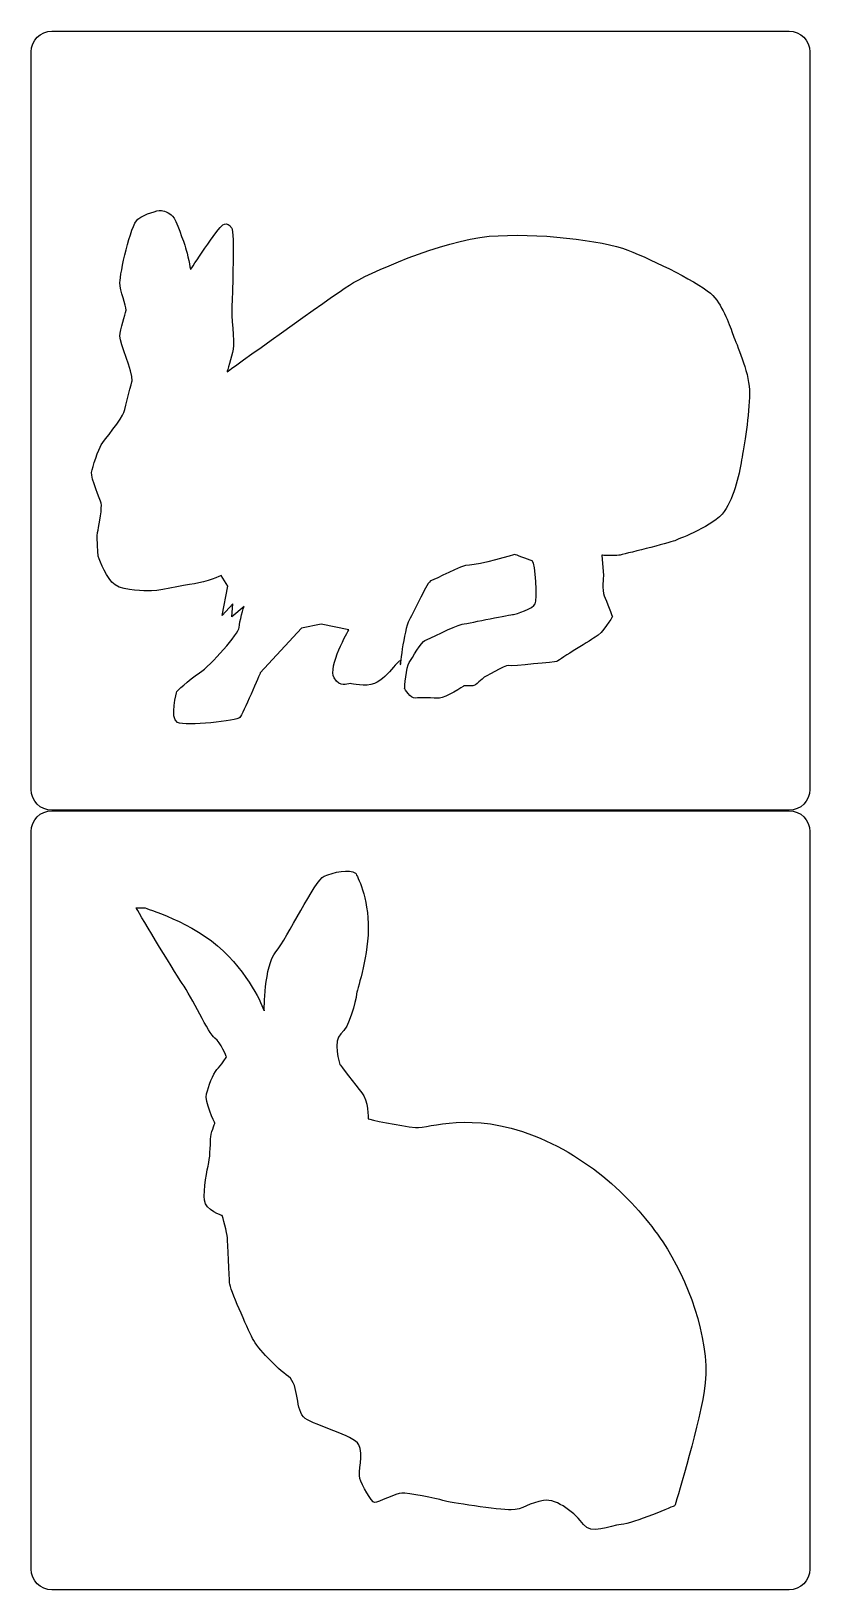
# Model space of a CAD drawing. Extents: x 2 to 47, y 2 to 92.
import ezdxf

# ---------------------------------------------------------------- set-up
doc = ezdxf.new("R2010")
doc.units = 0
doc.layers.add('Layer_1', color=7, linetype='CONTINUOUS')

msp = doc.modelspace()

# ---------------------------------------------------------------- linework, layer by layer
at = {"layer": 'Layer_1', "color": 1}
for points in [[(3.216766, 91.983235), (45.783235, 91.983235)], [(3.216766, 91.983235), (3.216766, 91.983235)], [(2.016766, 48.216767), (2.016766, 90.783235)], [(46.983235, 90.783235), (46.983235, 48.216767)], [(45.783235, 47.016767), (3.216766, 47.016767)], [(3.216766, 46.983235), (45.783235, 46.983235)], [(3.216766, 46.983235), (3.216766, 46.983235)], [(2.016766, 3.216766), (2.016766, 45.783234)], [(46.983235, 45.783234), (46.983235, 3.216766)], [(45.783235, 2.016766), (3.216766, 2.016766)]]:
    msp.add_lwpolyline(points, dxfattribs=at)
at = {"layer": 'Layer_1', "color": 7}
for points in [[(34.969377, 61.731646), (35.063047, 60.560525)], [(14.309977, 58.780303), (13.607276, 58.171343), (13.654076, 58.920843), (13.045115, 58.265013), (13.372995, 59.951494), (12.998245, 60.560525)], [(20.353203, 57.421772), (18.760391, 57.749722), (17.63607, 57.515442), (15.246887, 54.938919)], [(27.52075, 54.189348), (27.005389, 54.189348)], [(8.076, 41.384049), (8.561186, 41.384049)]]:
    msp.add_lwpolyline(points, dxfattribs=at)
at = {"layer": 'Layer_1', "color": 1}
for points in [[(2.016766, 90.783235), (2.016766, 91.448035), (2.551966, 91.983235), (3.216766, 91.983235)], [(45.783235, 91.983235), (46.448035, 91.983235), (46.983235, 91.448035), (46.983235, 90.783235)], [(3.216766, 47.016767), (2.551966, 47.016767), (2.016766, 47.551967), (2.016766, 48.216767)], [(46.983235, 48.216767), (46.983235, 47.551967), (46.448035, 47.016767), (45.783235, 47.016767)], [(2.016766, 45.783234), (2.016766, 46.448035), (2.551966, 46.983235), (3.216766, 46.983235)], [(45.783235, 46.983235), (46.448035, 46.983235), (46.983235, 46.448035), (46.983235, 45.783234)], [(3.216766, 2.016766), (2.551966, 2.016766), (2.016766, 2.551967), (2.016766, 3.216766)], [(46.983235, 3.216766), (46.983235, 2.551967), (46.448035, 2.016766), (45.783235, 2.016766)]]:
    msp.add_open_spline(points, degree=3, dxfattribs=at)
at = {"layer": 'Layer_1', "color": 7}
for points in [[(7.142429, 77.472142), (7.142429, 77.987502), (7.75139, 80.798305), (8.17301, 81.126185)], [(8.17301, 81.126185), (8.594631, 81.454136), (9.344202, 81.641546), (9.484742, 81.641546)], [(9.484742, 81.641546), (9.625282, 81.641546), (10.000032, 81.501006), (10.187442, 81.313596)], [(10.187442, 81.313596), (10.374853, 81.126185), (10.843273, 79.767654), (10.937013, 79.486574)], [(11.218093, 78.221713), (11.218093, 78.221713), (12.810835, 80.657765), (13.091915, 80.798305)], [(13.091915, 80.798305), (13.372995, 80.938845), (13.466736, 80.798305), (13.607276, 80.610895)], [(13.607276, 80.610895), (13.747816, 80.423485), (13.654076, 76.909981), (13.607276, 76.207281)], [(20.400003, 77.331602), (21.430654, 77.987502), (25.740528, 79.908194), (28.457661, 80.142404)], [(28.457661, 80.142404), (31.174794, 80.376685), (35.016177, 79.908194), (36.468449, 79.346034)], [(10.937013, 79.486574), (11.030683, 79.205494), (11.218093, 78.221713), (11.218093, 78.221713)], [(36.468449, 79.346034), (37.92072, 78.783873), (40.778323, 77.378472), (41.387354, 76.722641)], [(7.494834, 75.8794), (7.51718, 76.160481), (7.142429, 76.956851), (7.142429, 77.472142)], [(13.326196, 72.319027), (13.326196, 72.319027), (19.369422, 76.675771), (20.400003, 77.331602)], [(41.387354, 76.722641), (41.996385, 76.06674), (42.371135, 74.942419), (42.558545, 74.427129)], [(7.142429, 74.380259), (7.142429, 74.801879), (7.472418, 75.59832), (7.494834, 75.8794)], [(13.607276, 76.207281), (13.560406, 75.50458), (13.755686, 74.099178), (13.681481, 73.630758)], [(7.84513, 71.803736), (7.89193, 72.365897), (7.142429, 73.958638), (7.142429, 74.380259)], [(42.558545, 74.427129), (42.745885, 73.911838), (43.448586, 72.365897), (43.495456, 71.288376)], [(13.681481, 73.630758), (13.607276, 73.162268), (13.326196, 72.319027), (13.326196, 72.319027)], [(7.37664, 69.976714), (7.47031, 70.304595), (7.84513, 71.803736), (7.84513, 71.803736)], [(43.495456, 71.288376), (43.542326, 70.210925), (43.214376, 68.247087), (43.073836, 67.402019)], [(6.064908, 68.102822), (6.205448, 68.337033), (7.28297, 69.648764), (7.37664, 69.976714)], [(5.502748, 66.510011), (5.549618, 66.837961), (5.924368, 67.868612), (6.064908, 68.102822)], [(43.073836, 67.402019), (42.933295, 66.556881), (42.652215, 65.104609), (42.043184, 64.261368)], [(6.064908, 64.729859), (6.018108, 64.917269), (5.455948, 66.182131), (5.502748, 66.510011)], [(5.877568, 63.183917), (5.971238, 63.511868), (6.111778, 64.542449), (6.064908, 64.729859)], [(42.043184, 64.261368), (41.434224, 63.418128), (39.513462, 62.715427), (39.185582, 62.574887)], [(5.877568, 61.778516), (5.877568, 61.965926), (5.783828, 62.855967), (5.877568, 63.183917)], [(39.185582, 62.574887), (38.857631, 62.434347), (36.187369, 61.778516), (35.953158, 61.731646)], [(6.673939, 60.185704), (6.252318, 60.701065), (5.877568, 61.591106), (5.877568, 61.778516)], [(29.956732, 61.778516), (29.956732, 61.778516), (27.84863, 61.169485), (27.33334, 61.169485)], [(30.940513, 61.403766), (30.706303, 61.497436), (29.956732, 61.778516), (29.956732, 61.778516)], [(31.127923, 58.920843), (31.221593, 59.155124), (31.174794, 61.310026), (30.940513, 61.403766)], [(35.953158, 61.731646), (35.718878, 61.684846), (34.969377, 61.731646), (34.969377, 61.731646)], [(12.998245, 60.560525), (12.998245, 60.560525), (12.108134, 60.185704), (11.452304, 60.092034)], [(25.131568, 60.279445), (24.897287, 60.232575), (24.14596, 58.499223), (23.842323, 57.983932)], [(27.33334, 61.169485), (26.818049, 61.169485), (25.365778, 60.326245), (25.131568, 60.279445)], [(35.063047, 60.560525), (35.063047, 60.560525), (34.969377, 59.670414), (35.109918, 59.389334)], [(8.735171, 59.670414), (8.266751, 59.717284), (7.095559, 59.670414), (6.673939, 60.185704)], [(11.452304, 60.092034), (10.796473, 59.998364), (9.203661, 59.623544), (8.735171, 59.670414)], [(35.109918, 59.389334), (35.250458, 59.108253), (35.578338, 58.171343), (35.578338, 58.171343)], [(14.028896, 57.562312), (14.028896, 57.890262), (14.309977, 58.780303), (14.309977, 58.780303)], [(29.863062, 58.311883), (30.003602, 58.311883), (31.034253, 58.686633), (31.127923, 58.920843)], [(23.842323, 57.983932), (23.538756, 57.468642), (23.25887, 54.897811), (23.351346, 55.50108)], [(24.756747, 56.812741), (24.944157, 56.859611), (26.396429, 57.655982), (26.911719, 57.749722)], [(26.911719, 57.749722), (27.42701, 57.843392), (29.722522, 58.311883), (29.863062, 58.311883)], [(35.578338, 58.171343), (35.578338, 58.171343), (35.016177, 57.234361), (34.594557, 57.000151)], [(11.733384, 54.938919), (12.389214, 55.36054), (14.028896, 57.234361), (14.028896, 57.562312)], [(19.509962, 54.657839), (19.135141, 55.266799), (20.353203, 57.421772), (20.353203, 57.421772)], [(23.842323, 55.54788), (24.007246, 55.78216), (24.569407, 56.765941), (24.756747, 56.812741)], [(34.594557, 57.000151), (34.172936, 56.765941), (32.345915, 55.59475), (32.345915, 55.59475)], [(23.351346, 55.50108), (23.443821, 56.104348), (22.669445, 54.666412), (21.852274, 54.329889)], [(10.421653, 53.861398), (10.421653, 53.861398), (11.077553, 54.517299), (11.733384, 54.938919)], [(15.246887, 54.938919), (15.246887, 54.938919), (14.216236, 52.549737), (14.075696, 52.362327)], [(23.585626, 54.048808), (23.585626, 54.048808), (23.677469, 55.31367), (23.842323, 55.54788)], [(29.581982, 55.36054), (29.394572, 55.40734), (28.12971, 54.657839), (28.12971, 54.657839)], [(32.345915, 55.59475), (32.345915, 55.59475), (29.769392, 55.31367), (29.581982, 55.36054)], [(20.446873, 54.329889), (20.212663, 54.329889), (19.884712, 54.048808), (19.509962, 54.657839)], [(21.852274, 54.329889), (21.301286, 54.102987), (20.541175, 54.329889), (20.446873, 54.329889)], [(24.194586, 53.486648), (23.913506, 53.439778), (23.585626, 54.048808), (23.585626, 54.048808)], [(27.005389, 54.189348), (27.005389, 54.189348), (25.927938, 53.486648), (25.599988, 53.486648)], [(28.12971, 54.657839), (28.12971, 54.657839), (27.66129, 54.189348), (27.52075, 54.189348)], [(10.468523, 52.081246), (10.000032, 52.315456), (10.421653, 53.861398), (10.421653, 53.861398)], [(25.599988, 53.486648), (25.272108, 53.486648), (24.475667, 53.533518), (24.194586, 53.486648)], [(14.075696, 52.362327), (13.935156, 52.174916), (10.937013, 51.847036), (10.468523, 52.081246)], [(16.142215, 38.836823), (16.809345, 39.62525), (18.386199, 42.960903), (18.932033, 43.203496)], [(18.932033, 43.203496), (19.477868, 43.446089), (20.387591, 43.628034), (20.75148, 43.385441)], [(20.75148, 43.385441), (20.75148, 43.385441), (21.418611, 42.293773), (21.479259, 40.474326)], [(10.744522, 37.017377), (10.198688, 37.805804), (8.076, 41.384049), (8.076, 41.384049)], [(8.561186, 41.384049), (8.561186, 41.384049), (11.411653, 40.534974), (13.109803, 38.897472)], [(21.479259, 40.474326), (21.539907, 38.654879), (20.872777, 36.835432), (20.812129, 36.410894)], [(13.109803, 38.897472), (14.807954, 37.259969), (15.475084, 35.440522), (15.475084, 35.440522)], [(15.475084, 35.440522), (15.475084, 35.440522), (15.475084, 38.048396), (16.142215, 38.836823)], [(12.624617, 33.863668), (12.260728, 34.106261), (11.290356, 36.228949), (10.744522, 37.017377)], [(20.812129, 36.410894), (20.75148, 35.986357), (20.387591, 34.470151), (19.902405, 34.106261)], [(13.291748, 32.772), (13.291748, 32.772), (12.988507, 33.621076), (12.624617, 33.863668)], [(19.902405, 34.106261), (19.417219, 33.742372), (19.841757, 32.347463), (19.841757, 32.347463)], [(12.745914, 32.044221), (12.988507, 32.286814), (13.291748, 32.772), (13.291748, 32.772)], [(12.139431, 30.649312), (12.260728, 31.07385), (12.503321, 31.801629), (12.745914, 32.044221)], [(19.841757, 32.347463), (19.841757, 32.347463), (20.75148, 31.134498), (21.11537, 30.70996)], [(12.624617, 28.951162), (12.624617, 28.951162), (12.018135, 30.224775), (12.139431, 30.649312)], [(21.11537, 30.70996), (21.479259, 30.285423), (21.483141, 29.193755), (21.483141, 29.193755)], [(12.382024, 28.041438), (12.382024, 28.344679), (12.624617, 28.951162), (12.624617, 28.951162)], [(21.483141, 29.193755), (21.483141, 29.193755), (23.359354, 28.769217), (24.20843, 28.708569)], [(24.20843, 28.708569), (25.057505, 28.647921), (27.362138, 29.67894), (31.06168, 28.223383)], [(12.260728, 26.585881), (12.321376, 26.767825), (12.382024, 27.738197), (12.382024, 28.041438)], [(31.06168, 28.223383), (34.761222, 26.767825), (37.369096, 23.917358), (38.764005, 21.673374)], [(12.018135, 24.500006), (11.957487, 25.069675), (12.20008, 26.403936), (12.260728, 26.585881)], [(13.049155, 23.614117), (13.049155, 23.614117), (12.078783, 23.930337), (12.018135, 24.500006)], [(13.352396, 22.340504), (13.352396, 22.583097), (13.049155, 23.614117), (13.049155, 23.614117)], [(13.473693, 19.73263), (13.473693, 20.035872), (13.352396, 22.097911), (13.352396, 22.340504)], [(38.764005, 21.673374), (40.158915, 19.429389), (41.311231, 15.97244), (40.886693, 13.485863)], [(14.807954, 16.518274), (14.504713, 17.124756), (13.473693, 19.429389), (13.473693, 19.73263)], [(16.869994, 14.334938), (16.202863, 14.820124), (15.111195, 15.911792), (14.807954, 16.518274)], [(17.840365, 11.909008), (17.233883, 12.333546), (17.537124, 13.849752), (16.869994, 14.334938)], [(40.886693, 13.485863), (40.462156, 10.999285), (39.188543, 6.875205), (39.188543, 6.875205)], [(20.933425, 10.392803), (20.630184, 10.938637), (18.446848, 11.484471), (17.840365, 11.909008)], [(20.994073, 8.452059), (20.872777, 8.815949), (21.236666, 9.846969), (20.933425, 10.392803)], [(21.843149, 7.05715), (21.661204, 7.05715), (21.11537, 8.08817), (20.994073, 8.452059)], [(23.420003, 7.602984), (23.116761, 7.602984), (22.025093, 7.05715), (21.843149, 7.05715)], [(25.785284, 7.178446), (25.482043, 7.299743), (23.723244, 7.602984), (23.420003, 7.602984)], [(33.912147, 5.783537), (33.487609, 6.390019), (32.395941, 7.299743), (31.607514, 7.178446)], [(29.727419, 6.632612), (29.060288, 6.632612), (26.088525, 7.05715), (25.785284, 7.178446)], [(31.607514, 7.178446), (30.819087, 7.05715), (30.394549, 6.632612), (29.727419, 6.632612)], [(39.188543, 6.875205), (39.188543, 6.875205), (36.762614, 5.844185), (36.095483, 5.783537)], [(36.095483, 5.783537), (35.428353, 5.722889), (34.336684, 5.177055), (33.912147, 5.783537)]]:
    msp.add_open_spline(points, degree=3, dxfattribs=at)

doc.saveas('drawing.dxf')
